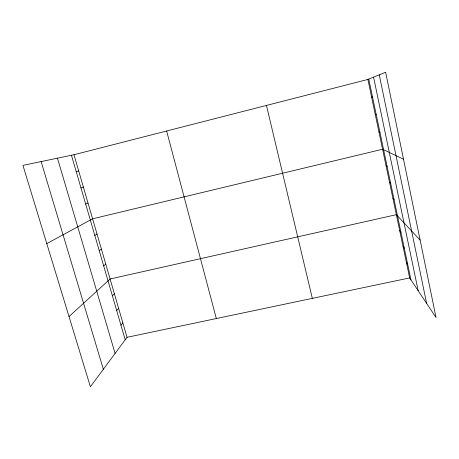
<?xml version="1.0" encoding="UTF-8"?>
<svg xmlns="http://www.w3.org/2000/svg" width="459" height="459" viewBox="0 0 459 459"><rect width="100%" height="100%" fill="white"/><g stroke="black" fill="none" stroke-linecap="round" stroke-linejoin="round"><path stroke-width="0.69" d="M409.657 277.924L127.04 337.302L90.4 386.753L22.95 165.366L73.985 154.735L367.894 79.447L385.629 72.247L436.05 317.548L409.657 277.924L367.894 79.447M120.964 325.224L122.851 322.895M116.695 310.554L118.634 308.373M112.386 295.768L114.383 293.743M69.016 316.561L110.097 278.992L396.346 214.674L420.117 240.046M103.665 265.841L105.777 264.126M99.253 250.7L101.422 249.139M94.806 235.433L97.027 234.033M46.789 243.609L92.603 218.805L382.582 149.25L403.507 159.221M85.667 204.048L88.008 202.987M80.968 187.926L83.372 187.037M76.234 171.66L78.696 170.955M371.612 97.13L372.519 96.998M375.301 114.658L376.248 114.733M378.956 132.031L379.943 132.318M386.065 165.814L387.126 166.502M389.525 182.24L390.62 183.118M392.95 198.529L394.086 199.59M399.714 230.688L400.919 232.116M403.059 246.563L404.293 248.17M406.37 262.307L407.644 264.091M41.115 161.585L103.35 369.277M57.467 158.177L115.094 353.424M73.985 154.735L127.04 337.302M71.455 155.262L125.204 339.775M166.634 130.999L216.332 318.54M266.461 105.427L312.332 298.367M368.761 79.091L410.96 279.881M373.569 77.141L418.178 290.719M379.254 74.834L426.635 303.41"/></g></svg>
